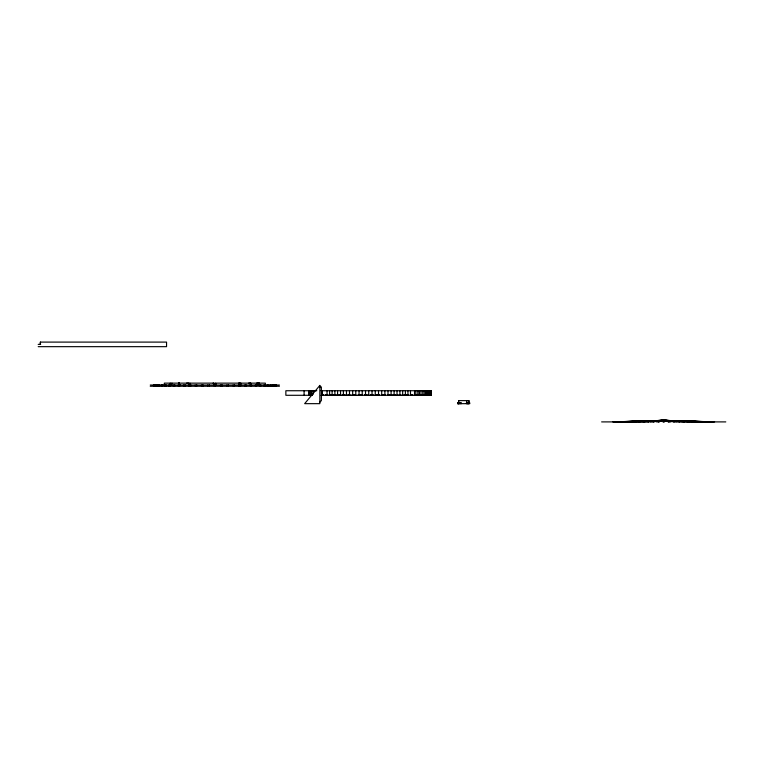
<?xml version="1.0" encoding="UTF-8"?>
<svg xmlns="http://www.w3.org/2000/svg" width="764" height="764" viewBox="0 0 764 764"><rect width="100%" height="100%" fill="white"/><g stroke="black" fill="none" stroke-linecap="round" stroke-linejoin="round"><path stroke-width="1.15" d="M238.483 385.037L239.38 385.037L239.38 383.136L238.483 383.136M239.8 385.037L239.8 383.136L265.347 383.136L265.375 385.801M319.849 402.141L321.367 400.623L321.367 386.937L319.849 386.937M658.396 421.9L663.715 420.381L714.598 421.9M653.134 421.9L663.715 420.381L713.481 421.9M647.987 421.9L663.715 420.381L712.105 421.9M643.021 421.9L663.715 420.381L710.195 421.9M638.274 421.9L663.715 420.381L707.779 421.9M633.805 421.9L663.715 420.381L704.876 421.9M629.66 421.9L663.715 420.381L701.524 421.9M625.897 421.9L663.715 420.381L697.761 421.9M622.545 421.9L663.715 420.381L693.616 421.9M619.642 421.9L663.715 420.381L689.157 421.9M615.316 421.9L663.715 420.381L684.41 421.9M617.226 421.9L663.715 420.381L679.435 421.9M612.833 421.9L663.715 420.381L674.287 421.9M613.941 421.9L663.715 420.381L669.035 421.9M171.986 383.136L171.518 385.037M256.551 383.136L259.464 383.136M178.489 385.037L179.12 385.037M38.2 344.383L40.635 344.383M38.2 346.665L166.552 346.665L166.552 342.1L40.311 342.1L40.311 344.383M215.601 385.801L215.601 383.136L239.38 383.136L239.447 385.801M186.578 383.136L188.87 383.136L188.918 385.801M213.08 383.136L214.082 383.136L214.082 385.801M248.653 383.136L250.554 383.136M150.25 385.037L279.433 385.037M179.397 385.037L180.476 385.037M150.25 386.25L279.433 386.25M316.812 390.738L285.86 390.738L285.86 395.294L312.457 395.294M320.995 390.738L431.116 390.738L431.116 395.294L321.071 395.294M466.451 402.895L469.793 402.895L469.793 403.659L457.588 403.659L457.588 402.895L458.963 402.895L458.963 403.659M601.621 421.9L643.708 421.9M644.004 421.9L648.712 421.9M650.202 421.9L653.879 421.9M656.543 421.9L659.151 421.9M662.951 421.9L664.47 421.9M668.271 421.9L670.878 421.9M673.552 421.9L677.219 421.9M678.709 421.9L683.427 421.9M683.713 421.9L725.8 421.9M178.489 383.136L179.12 383.136M257.697 383.136L258.165 385.037M170.219 383.136L170.687 385.037M250.754 383.136L250.831 385.037M213.748 385.037L214.015 383.136L190.303 383.136L190.236 385.801M215.668 385.037L215.668 383.136M663.715 420.381L663.715 421.9M469.086 403.659L469.086 400.623L458.581 400.623L458.581 403.659M468.695 400.623L468.695 403.659M468.389 402.895L468.389 403.659M468.361 402.895L468.361 403.659M467.95 402.895L467.95 403.659M467.635 402.895L467.635 403.659M467.52 402.895L467.52 403.659M467.224 402.895L467.196 403.659M466.756 400.623L466.756 403.659M466.47 402.895L466.47 403.659M461.361 402.895L461.361 403.659M460.854 402.895L460.854 403.659M460.625 402.895L460.625 403.659M459.785 402.895L459.785 403.659M459.689 402.895L459.689 403.659M458.677 400.623L458.677 403.659M457.932 402.895L457.922 403.659M457.751 402.895L457.751 403.659M430.944 390.738L430.944 395.294M430.772 390.738L430.762 395.294M430.266 390.738L430.266 395.294M429.75 390.738L429.74 395.294M429.005 390.738L428.91 395.294M428.833 394.539L428.833 395.294M428.728 394.539L428.728 395.294M428.289 394.539L428.289 395.294M428.069 390.738L427.955 395.294M427.086 394.539L427.086 395.294M426.895 390.738L426.895 395.294M426.541 394.539L426.541 395.294M425.242 394.539L425.242 395.294M424.498 394.539L424.498 395.294M424.24 390.738L424.24 395.294M423.648 394.539L423.648 395.294M423.246 394.539L423.246 395.294M422.941 394.539L422.941 395.294M422.778 390.738L422.788 395.294M422.148 394.539L422.148 395.294M421.833 394.539L421.833 395.294M421.652 394.539L421.652 395.294M420.983 390.738L420.983 395.294M420.467 394.539L420.458 395.294M419.742 394.539L419.78 395.294M419.226 390.738L419.226 395.294M419.188 390.738L419.188 395.294M418.596 394.539L418.596 395.294M418.214 394.539L418.214 395.294M417.345 394.539L417.345 395.294M417.154 390.738L417.154 395.294M416.132 394.539L416.132 395.294M415.425 394.539L415.425 395.294M415.072 390.738L415.129 395.294M414.814 394.539L414.814 395.294M414.537 390.738L414.537 394.539M414.374 394.539L414.374 395.294M412.121 394.539L412.121 395.294M412.006 394.539L412.006 395.294M410.917 394.539L410.917 395.294M410.459 390.738L410.526 395.294M408.348 394.539L408.348 395.294M407.947 390.738L407.947 395.294M407.403 394.539L407.403 395.294M406.983 394.539L406.983 395.294M405.779 394.539L405.779 395.294M405.388 390.738L405.388 395.294M404.137 394.539L404.137 395.294M402.685 390.738L402.638 395.294M402.38 394.539L402.38 395.294M400.623 394.539L400.623 395.294M399.916 390.738L399.916 395.294M399.534 394.539L399.534 395.294M397.929 394.539L397.929 395.294M397.041 390.738L396.993 395.294M395.122 394.539L395.122 395.294M394.596 394.539L394.596 395.294M394.1 390.738L394.1 395.294M392.887 394.539L392.887 395.294M391.292 394.539L391.292 395.294M391.082 390.738L391.082 395.294M389.382 394.539L389.334 395.294M388.007 390.738L388.007 395.294M387.587 394.539L387.587 395.294M385.342 394.539L385.342 395.294M384.894 390.738L384.894 395.294M383.939 394.539L383.939 395.294M383.318 394.539L383.318 395.294M382.086 394.539L382.086 395.294M381.704 390.738L381.704 395.294M379.211 394.539L379.211 395.294M378.514 390.738L378.514 395.294M378.333 394.539L378.333 395.294M377.139 394.539L377.139 395.294M376.432 394.539L376.432 395.294M375.258 390.738L375.258 395.294M372.975 394.539L372.975 395.294M372.612 394.539L372.612 395.294M372.039 390.738L372.039 395.294M370.874 394.539L370.874 395.294M370.702 394.539L370.702 395.294M368.735 390.738L368.735 395.294M366.863 394.539L366.863 395.294M366.682 394.539L366.682 395.294M365.526 390.738L365.526 395.294M364.944 394.539L364.944 395.294M364.59 394.539L364.59 395.294M362.222 390.738L362.222 395.294M361.124 394.539L361.124 395.294M360.417 394.539L360.417 395.294M359.233 394.539L359.233 395.294M359.042 390.738L359.042 395.294M358.345 394.539L358.345 395.294M355.785 390.738L355.785 395.294M355.47 394.539L355.47 395.294M354.238 394.539L354.238 395.294M353.617 394.539L353.617 395.294M352.672 390.738L352.672 395.294M352.214 394.539L352.214 395.294M349.969 394.539L349.969 395.294M349.482 390.738L349.482 395.294M346.474 390.738L346.474 395.294M346.273 394.539L346.273 395.294M344.669 394.539L344.669 395.294M343.389 390.738L343.389 395.294M342.96 394.539L342.96 395.294M342.434 394.539L342.434 395.294M340.572 394.539L340.572 395.294L340.524 390.738M339.636 394.539L339.636 395.294M338.022 394.539L338.022 395.294M337.583 390.738L337.583 395.294M336.934 394.539L336.934 395.294M335.176 394.539L335.176 395.294M334.88 390.738L334.918 395.294M333.429 394.539L333.429 395.294M332.111 390.738L332.111 395.294M331.786 394.539L331.786 395.294M330.573 394.539L330.573 395.294M330.153 394.539L330.153 395.294M329.609 390.738L329.609 395.294M329.217 394.539L329.217 395.294M327.04 390.738L327.04 395.294M326.648 394.539L326.648 395.294M325.55 394.539L325.55 395.294M325.435 394.539L325.435 395.294M323.182 394.539L323.182 395.294M322.742 394.539L322.742 395.294M322.427 390.738L322.427 395.294M322.131 394.539L322.141 395.294M313.326 390.738L313.326 394.157M311.827 390.738L311.827 395.294M311.015 394.539L311.015 395.294M310.671 390.738L310.671 395.294M309.601 394.539L309.601 395.294M309.487 390.738L309.487 395.294M309.277 394.539L309.277 395.294M308.837 394.539L308.837 395.294M308.656 390.738L308.723 395.294M304.091 390.738L304.091 395.294M276.167 385.037L276.167 385.801M275.909 385.037L275.909 385.801M275.756 385.037L275.756 385.801M275.412 385.037L275.412 385.801M275.155 385.037L275.155 385.801M274.983 385.037L275.002 385.801M274.668 385.037L274.668 385.801M274.247 385.037L274.247 385.801M273.932 385.037L273.932 385.801M273.407 385.037L273.407 385.801M272.929 385.037L272.929 385.801M272.681 385.037L272.681 385.801M272.213 385.037L272.213 385.801M271.172 385.037L271.172 385.801M269.864 385.037L269.864 385.801M268.336 385.037L268.336 385.801M267.677 385.037L267.677 385.801M267.572 385.037L267.572 385.801M266.913 385.037L266.913 385.801M264.907 385.037L264.907 385.801M264.287 385.037L264.287 385.801M264.01 385.037L264.01 385.801M260.925 385.037L260.925 385.801M260.362 385.037L260.362 385.801M259.913 385.037L259.913 385.801M258.996 383.136L258.996 385.037M256.446 385.037L256.446 385.801M255.93 385.037L255.93 385.801M255.31 385.037L255.31 385.801M251.499 385.037L251.499 385.801M251.06 385.037L251.06 385.801M250.286 383.136L250.277 385.801M246.161 385.037L246.161 385.801M245.779 385.037L245.779 385.801M244.843 385.037L244.843 385.801M240.765 385.801L240.813 383.136L239.8 383.136L239.8 385.801M240.479 385.037L240.479 385.801M240.173 385.037L240.173 385.801M239.094 385.037L239.094 385.801M238.779 385.037L238.779 385.801M234.519 385.037L234.519 385.801M234.281 385.037L234.281 385.801M233.068 385.037L233.068 385.801M228.331 385.037L228.331 385.801M228.178 385.037L228.178 385.801M226.851 385.037L226.851 385.801M222.009 385.037L222.009 385.801M221.932 385.037L221.932 385.801M220.5 385.037L220.5 385.801M209.269 385.037L209.269 385.801M209.183 385.037L209.183 385.801M207.674 385.037L207.674 385.801M202.995 385.037L202.995 385.801M202.832 385.037L202.832 385.801M201.343 385.037L201.343 385.801M196.845 385.037L196.845 385.801M196.615 385.037L196.615 385.801M195.164 385.037L195.164 385.801M190.904 385.037L190.904 385.801M190.589 385.037L190.589 385.801M189.883 385.801L189.883 383.136L164.336 383.136L164.308 385.801M189.205 385.037L189.205 385.801M185.213 385.037L185.213 385.801M184.831 385.037L184.831 385.801M183.522 385.037L183.522 385.801M179.855 385.037L179.855 385.801M179.397 383.136L179.406 385.801M178.852 383.136L178.862 385.037M178.174 385.037L178.174 385.801M174.88 385.037L174.88 385.801M174.373 385.037L174.373 385.801M173.237 385.037L173.237 385.801M170.343 385.037L170.343 385.801M169.77 385.037L169.77 385.801M168.758 385.037L168.758 385.801M166.285 385.037L166.285 385.801M165.673 385.037L165.673 385.801M164.776 385.037L164.776 385.801M162.77 385.037L162.77 385.801M162.006 385.037L162.111 385.801M161.347 385.037L161.347 385.801M159.819 385.037L159.819 385.801M159.122 385.037L159.122 385.801M158.511 385.037L158.511 385.801M157.47 385.037L157.47 385.801M157.002 385.037L157.002 385.801M156.754 385.037L156.754 385.801M156.276 385.037L156.276 385.801M155.751 385.037L155.751 385.801M155.436 385.037L155.436 385.801M155.016 385.037L155.016 385.801M154.691 385.037L154.681 385.801M154.529 385.037L154.529 385.801M154.271 385.037L154.271 385.801M153.927 385.037L153.927 385.801M153.774 385.037L153.774 385.801M153.516 385.037L153.516 385.801M40.454 342.1L40.454 344.383M319.849 385.419L304.655 403.659L319.849 403.659L319.849 385.419M458.429 403.659L458.429 402.895L458.343 403.659M425.739 395.294L425.739 390.738L425.71 395.294M348.231 395.294L348.231 394.539L348.174 395.294M310.48 395.294L310.48 394.539L310.471 395.294M270.561 385.801L270.561 385.037L270.485 385.801"/></g></svg>
